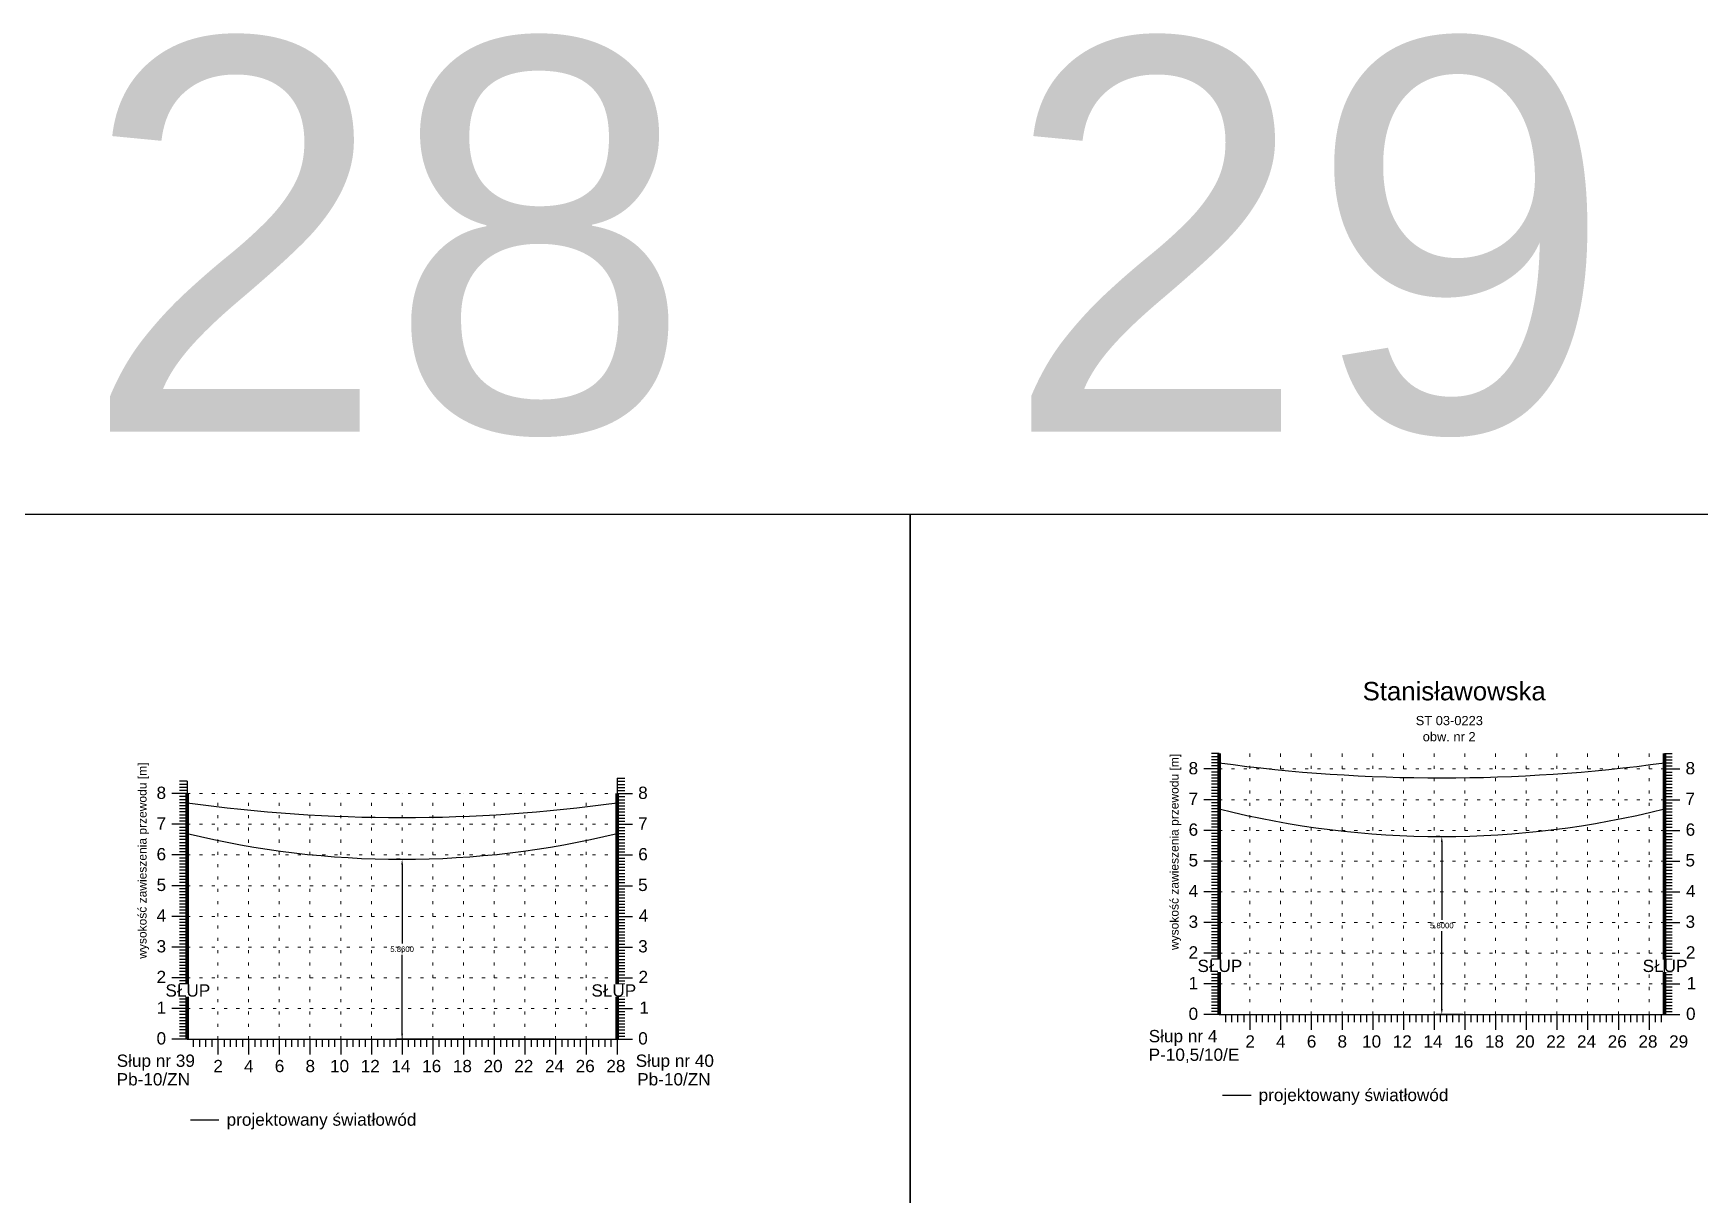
# Model space of a CAD drawing. Header units: metres. Extents: x -155 to 1812, y 681 to 886.
# Drawn here: x 506 to 560.3, y 838.4 to 876.2 of the extents above; entities that cross this region are included whole.
import ezdxf

# ---------------------------------------------------------------- set-up
doc = ezdxf.new("R2010")
doc.units = ezdxf.units.M
doc.header["$MEASUREMENT"] = 0
doc.linetypes.add('ACAD_ISO07W100', pattern=[3, 0, -3])
doc.layers.add('ramka', color=7, linetype='Continuous', plot=False)
doc.styles.get("Standard").update_dxf_attribs({"font": 'arial.ttf'})
doc.dimstyles.get("Standard").update_dxf_attribs({"dimtxt": 0.18, "dimasz": 0.18, "dimexe": 0.18, "dimexo": 0.0625, "dimgap": 0.09, "dimtad": 0, "dimtih": 1, "dimtoh": 1, "dimdec": 4, "dimzin": 0, "dimdsep": 46, "dimtxsty": 'Standard', "dimcen": 0.09, "dimadec": 0, "dimazin": 0, "dimtfac": 1, "dimtdec": 4, "dimtofl": 0, "dimtmove": 0, "dimatfit": 3, "dimfxl": 1, "dimtolj": 1, "dimtzin": 0, "dimarcsym": 0})

# ---------------------------------------------------------------- blocks, each defined once
blk = doc.blocks.new('*D182')
at = {"color": 0, "lineweight": -2}
for p, q in [((517.928, 849.278), (517.811, 849.278)), ((517.991, 849.098), (517.991, 846.53)), ((517.991, 843.598), (517.991, 846.167)), ((522.928, 843.418), (517.811, 843.418))]:
    blk.add_line(p, q, dxfattribs=at)
at = {"color": 0}
for points in [[(518.021, 849.098), (517.961, 849.098), (517.991, 849.278)], [(517.961, 843.598), (518.021, 843.598), (517.991, 843.418)]]:
    blk.add_solid(points, dxfattribs=at)
at = {"layer": 'Defpoints', "color": 0}
for p in [(517.991, 849.278), (517.991, 843.418), (522.991, 843.418)]:
    blk.add_point(p, dxfattribs=at)
at = {"color": 0, "lineweight": 25, "insert": (517.991, 846.348), "char_height": 0.18, "attachment_point": 5}
blk.add_mtext('\\A1;5.8600', dxfattribs=at)
blk = doc.blocks.new('*D347')
at = {"color": 0, "lineweight": -2}
for p, q in [((551.79, 850.02), (551.673, 850.02)), ((551.853, 849.84), (551.853, 847.302)), ((551.853, 844.4), (551.853, 846.938)), ((552.54, 844.22), (551.673, 844.22))]:
    blk.add_line(p, q, dxfattribs=at)
at = {"color": 0}
for points in [[(551.883, 849.84), (551.823, 849.84), (551.853, 850.02)], [(551.823, 844.4), (551.883, 844.4), (551.853, 844.22)]]:
    blk.add_solid(points, dxfattribs=at)
at = {"layer": 'Defpoints', "color": 0}
for p in [(551.853, 850.02), (551.853, 844.22), (552.603, 844.22)]:
    blk.add_point(p, dxfattribs=at)
at = {"color": 0, "lineweight": 25, "insert": (551.853, 847.12), "char_height": 0.18, "attachment_point": 5}
blk.add_mtext('\\A1;5.8000', dxfattribs=at)

msp = doc.modelspace()

# ---------------------------------------------------------------- linework, layer by layer
for p, q in [((544.60289, 852.71973), (544.35289, 852.71973)), ((544.60289, 852.61973), (544.35289, 852.61973)), ((544.60289, 852.71973), (544.60289, 844.21973)), ((559.10289, 852.71973), (559.35289, 852.71973)), ((559.10289, 852.61973), (559.35289, 852.61973)), ((544.60289, 852.21973), (544.10289, 852.21973)), ((544.60289, 852.21973), (544.10289, 852.21973)), ((544.60289, 852.51973), (544.35289, 852.51973)), ((544.60289, 852.41973), (544.35289, 852.41973)), ((544.60289, 852.31973), (544.35289, 852.31973)), ((544.60289, 852.11973), (544.35289, 852.11973)), ((559.10289, 852.51973), (559.35289, 852.51973)), ((559.10289, 852.41973), (559.35289, 852.41973)), ((559.10289, 852.31973), (559.35289, 852.31973)), ((559.10289, 852.21973), (559.60289, 852.21973)), ((559.10289, 852.21973), (559.60289, 852.21973)), ((559.10289, 852.11973), (559.35289, 852.11973)), ((510.99075, 851.81845), (510.74075, 851.81845)), ((510.99075, 851.81845), (510.74075, 851.81845)), ((510.99075, 851.71845), (510.74075, 851.71845)), ((510.99075, 851.71845), (510.74075, 851.71845)), ((510.99075, 851.61845), (510.74075, 851.61845)), ((510.99075, 851.61845), (510.74075, 851.61845)), ((510.99075, 851.81845), (510.99075, 843.41845)), ((524.99075, 851.91845), (524.99075, 843.41845)), ((524.99075, 851.91845), (525.24075, 851.91845)), ((524.99075, 851.91845), (525.24075, 851.91845)), ((524.99075, 851.81845), (525.24075, 851.81845)), ((524.99075, 851.81845), (525.24075, 851.81845)), ((524.99075, 851.71845), (525.24075, 851.71845)), ((524.99075, 851.71845), (525.24075, 851.71845)), ((524.99075, 851.61845), (525.24075, 851.61845)), ((524.99075, 851.61845), (525.24075, 851.61845)), ((544.60289, 852.01973), (544.35289, 852.01973)), ((544.60289, 851.91973), (544.35289, 851.91973)), ((544.60289, 851.81973), (544.35289, 851.81973)), ((544.60289, 851.71973), (544.35289, 851.71973)), ((544.60289, 851.61973), (544.35289, 851.61973)), ((544.60289, 851.51973), (544.35289, 851.51973)), ((559.10289, 852.01973), (559.35289, 852.01973)), ((559.10289, 851.91973), (559.35289, 851.91973)), ((559.10289, 851.81973), (559.35289, 851.81973)), ((559.10289, 851.71973), (559.35289, 851.71973)), ((559.10289, 851.61973), (559.35289, 851.61973)), ((559.10289, 851.51973), (559.35289, 851.51973)), ((510.99075, 851.41845), (510.49075, 851.41845)), ((510.99075, 851.41845), (510.49075, 851.41845)), ((510.99075, 851.41845), (510.49075, 851.41845)), ((510.99075, 851.41845), (510.49075, 851.41845)), ((510.99075, 851.51845), (510.74075, 851.51845)), ((510.99075, 851.51845), (510.74075, 851.51845)), ((510.99075, 851.31845), (510.74075, 851.31845)), ((510.99075, 851.21845), (510.74075, 851.21845)), ((510.99075, 851.11845), (510.74075, 851.11845)), ((510.99075, 851.01845), (510.74075, 851.01845)), ((524.99075, 851.51845), (525.24075, 851.51845)), ((524.99075, 851.51845), (525.24075, 851.51845)), ((524.99075, 851.41845), (525.49075, 851.41845)), ((524.99075, 851.41845), (525.49075, 851.41845)), ((524.99075, 851.41845), (525.49075, 851.41845)), ((524.99075, 851.41845), (525.49075, 851.41845)), ((524.99075, 851.31845), (525.24075, 851.31845)), ((524.99075, 851.21845), (525.24075, 851.21845)), ((524.99075, 851.11845), (525.24075, 851.11845)), ((524.99075, 851.01845), (525.24075, 851.01845)), ((544.60289, 851.21973), (544.10289, 851.21973)), ((544.60289, 851.21973), (544.10289, 851.21973)), ((544.60289, 851.41973), (544.35289, 851.41973)), ((544.60289, 851.31973), (544.35289, 851.31973)), ((544.60289, 851.11973), (544.35289, 851.11973)), ((544.60289, 851.01973), (544.35289, 851.01973)), ((559.10289, 851.41973), (559.35289, 851.41973)), ((559.10289, 851.31973), (559.35289, 851.31973)), ((559.10289, 851.21973), (559.60289, 851.21973)), ((559.10289, 851.21973), (559.60289, 851.21973)), ((559.10289, 851.11973), (559.35289, 851.11973)), ((559.10289, 851.01973), (559.35289, 851.01973)), ((510.99075, 850.91845), (510.74075, 850.91845)), ((510.99075, 850.81845), (510.74075, 850.81845)), ((510.99075, 850.71845), (510.74075, 850.71845)), ((510.99075, 850.61845), (510.74075, 850.61845)), ((510.99075, 850.51845), (510.74075, 850.51845)), ((524.99075, 850.91845), (525.24075, 850.91845)), ((524.99075, 850.81845), (525.24075, 850.81845)), ((524.99075, 850.71845), (525.24075, 850.71845)), ((524.99075, 850.61845), (525.24075, 850.61845)), ((524.99075, 850.51845), (525.24075, 850.51845)), ((544.60289, 850.91973), (544.35289, 850.91973)), ((544.60289, 850.81973), (544.35289, 850.81973)), ((544.60289, 850.71973), (544.35289, 850.71973)), ((544.60289, 850.61973), (544.35289, 850.61973)), ((544.60289, 850.51973), (544.35289, 850.51973)), ((559.10289, 850.91973), (559.35289, 850.91973)), ((559.10289, 850.81973), (559.35289, 850.81973)), ((559.10289, 850.71973), (559.35289, 850.71973)), ((559.10289, 850.61973), (559.35289, 850.61973)), ((559.10289, 850.51973), (559.35289, 850.51973)), ((510.99075, 850.41845), (510.49075, 850.41845)), ((510.99075, 850.41845), (510.49075, 850.41845)), ((510.99075, 850.31845), (510.74075, 850.31845)), ((510.99075, 850.21845), (510.74075, 850.21845)), ((510.99075, 850.11845), (510.74075, 850.11845)), ((510.99075, 850.01845), (510.74075, 850.01845)), ((510.99075, 849.91845), (510.74075, 849.91845)), ((524.99075, 850.41845), (525.49075, 850.41845)), ((524.99075, 850.41845), (525.49075, 850.41845)), ((524.99075, 850.31845), (525.24075, 850.31845)), ((524.99075, 850.21845), (525.24075, 850.21845)), ((524.99075, 850.11845), (525.24075, 850.11845)), ((524.99075, 850.01845), (525.24075, 850.01845)), ((524.99075, 849.91845), (525.24075, 849.91845)), ((544.60289, 850.21973), (544.10289, 850.21973)), ((544.60289, 850.21973), (544.10289, 850.21973)), ((544.60289, 850.41973), (544.35289, 850.41973)), ((544.60289, 850.31973), (544.35289, 850.31973)), ((544.60289, 850.11973), (544.35289, 850.11973)), ((544.60289, 850.01973), (544.35289, 850.01973)), ((544.60289, 849.91973), (544.35289, 849.91973)), ((559.10289, 850.41973), (559.35289, 850.41973)), ((559.10289, 850.31973), (559.35289, 850.31973)), ((559.10289, 850.21973), (559.60289, 850.21973)), ((559.10289, 850.21973), (559.60289, 850.21973)), ((559.10289, 850.11973), (559.35289, 850.11973)), ((559.10289, 850.01973), (559.35289, 850.01973)), ((559.10289, 849.91973), (559.35289, 849.91973)), ((510.99075, 849.41845), (510.49075, 849.41845)), ((510.99075, 849.41845), (510.49075, 849.41845)), ((510.99075, 849.81845), (510.74075, 849.81845)), ((510.99075, 849.71845), (510.74075, 849.71845)), ((510.99075, 849.61845), (510.74075, 849.61845)), ((510.99075, 849.51845), (510.74075, 849.51845)), ((524.99075, 849.81845), (525.24075, 849.81845)), ((524.99075, 849.71845), (525.24075, 849.71845)), ((524.99075, 849.61845), (525.24075, 849.61845)), ((524.99075, 849.51845), (525.24075, 849.51845)), ((524.99075, 849.41845), (525.49075, 849.41845)), ((524.99075, 849.41845), (525.49075, 849.41845)), ((544.60289, 849.81973), (544.35289, 849.81973)), ((544.60289, 849.71973), (544.35289, 849.71973)), ((544.60289, 849.61973), (544.35289, 849.61973)), ((544.60289, 849.51973), (544.35289, 849.51973)), ((544.60289, 849.41973), (544.35289, 849.41973)), ((559.10289, 849.81973), (559.35289, 849.81973)), ((559.10289, 849.71973), (559.35289, 849.71973)), ((559.10289, 849.61973), (559.35289, 849.61973)), ((559.10289, 849.51973), (559.35289, 849.51973)), ((559.10289, 849.41973), (559.35289, 849.41973)), ((510.99075, 849.31845), (510.74075, 849.31845)), ((510.99075, 849.21845), (510.74075, 849.21845)), ((510.99075, 849.11845), (510.74075, 849.11845)), ((510.99075, 849.01845), (510.74075, 849.01845)), ((510.99075, 848.91845), (510.74075, 848.91845)), ((510.99075, 848.81845), (510.74075, 848.81845)), ((524.99075, 849.31845), (525.24075, 849.31845)), ((524.99075, 849.21845), (525.24075, 849.21845)), ((524.99075, 849.11845), (525.24075, 849.11845)), ((524.99075, 849.01845), (525.24075, 849.01845)), ((524.99075, 848.91845), (525.24075, 848.91845)), ((524.99075, 848.81845), (525.24075, 848.81845)), ((544.60289, 849.21973), (544.10289, 849.21973)), ((544.60289, 849.21973), (544.10289, 849.21973)), ((544.60289, 849.31973), (544.35289, 849.31973)), ((544.60289, 849.11973), (544.35289, 849.11973)), ((544.60289, 849.01973), (544.35289, 849.01973)), ((544.60289, 848.91973), (544.35289, 848.91973)), ((544.60289, 848.81973), (544.35289, 848.81973)), ((559.10289, 849.31973), (559.35289, 849.31973)), ((559.10289, 849.21973), (559.60289, 849.21973)), ((559.10289, 849.21973), (559.60289, 849.21973)), ((559.10289, 849.11973), (559.35289, 849.11973)), ((559.10289, 849.01973), (559.35289, 849.01973)), ((559.10289, 848.91973), (559.35289, 848.91973)), ((559.10289, 848.81973), (559.35289, 848.81973)), ((510.99075, 848.41845), (510.49075, 848.41845)), ((510.99075, 848.41845), (510.49075, 848.41845)), ((510.99075, 848.71845), (510.74075, 848.71845)), ((510.99075, 848.61845), (510.74075, 848.61845)), ((510.99075, 848.51845), (510.74075, 848.51845)), ((510.99075, 848.31845), (510.74075, 848.31845)), ((524.99075, 848.71845), (525.24075, 848.71845)), ((524.99075, 848.61845), (525.24075, 848.61845)), ((524.99075, 848.51845), (525.24075, 848.51845)), ((524.99075, 848.41845), (525.49075, 848.41845)), ((524.99075, 848.41845), (525.49075, 848.41845)), ((524.99075, 848.31845), (525.24075, 848.31845)), ((544.60289, 848.71973), (544.35289, 848.71973)), ((544.60289, 848.61973), (544.35289, 848.61973)), ((544.60289, 848.51973), (544.35289, 848.51973)), ((544.60289, 848.41973), (544.35289, 848.41973)), ((544.60289, 848.31973), (544.35289, 848.31973)), ((559.10289, 848.71973), (559.35289, 848.71973)), ((559.10289, 848.61973), (559.35289, 848.61973)), ((559.10289, 848.51973), (559.35289, 848.51973)), ((559.10289, 848.41973), (559.35289, 848.41973)), ((559.10289, 848.31973), (559.35289, 848.31973)), ((510.99075, 848.21845), (510.74075, 848.21845)), ((510.99075, 848.11845), (510.74075, 848.11845)), ((510.99075, 848.01845), (510.74075, 848.01845)), ((510.99075, 847.91845), (510.74075, 847.91845)), ((510.99075, 847.81845), (510.74075, 847.81845)), ((524.99075, 848.21845), (525.24075, 848.21845)), ((524.99075, 848.11845), (525.24075, 848.11845)), ((524.99075, 848.01845), (525.24075, 848.01845)), ((524.99075, 847.91845), (525.24075, 847.91845)), ((524.99075, 847.81845), (525.24075, 847.81845)), ((544.60289, 848.21973), (544.10289, 848.21973)), ((544.60289, 848.21973), (544.10289, 848.21973)), ((544.60289, 848.11973), (544.35289, 848.11973)), ((544.60289, 848.01973), (544.35289, 848.01973)), ((544.60289, 847.91973), (544.35289, 847.91973)), ((544.60289, 847.81973), (544.35289, 847.81973)), ((559.10289, 848.21973), (559.60289, 848.21973)), ((559.10289, 848.21973), (559.60289, 848.21973)), ((559.10289, 848.11973), (559.35289, 848.11973)), ((559.10289, 848.01973), (559.35289, 848.01973)), ((559.10289, 847.91973), (559.35289, 847.91973)), ((559.10289, 847.81973), (559.35289, 847.81973)), ((510.99075, 847.41845), (510.49075, 847.41845)), ((510.99075, 847.41845), (510.49075, 847.41845)), ((510.99075, 847.71845), (510.74075, 847.71845)), ((510.99075, 847.61845), (510.74075, 847.61845)), ((510.99075, 847.51845), (510.74075, 847.51845)), ((510.99075, 847.31845), (510.74075, 847.31845)), ((510.99075, 847.21845), (510.74075, 847.21845)), ((524.99075, 847.71845), (525.24075, 847.71845)), ((524.99075, 847.61845), (525.24075, 847.61845)), ((524.99075, 847.51845), (525.24075, 847.51845)), ((524.99075, 847.41845), (525.49075, 847.41845)), ((524.99075, 847.41845), (525.49075, 847.41845)), ((524.99075, 847.31845), (525.24075, 847.31845)), ((524.99075, 847.21845), (525.24075, 847.21845)), ((544.60289, 847.21973), (544.10289, 847.21973)), ((544.60289, 847.21973), (544.10289, 847.21973)), ((544.60289, 847.71973), (544.35289, 847.71973)), ((544.60289, 847.61973), (544.35289, 847.61973)), ((544.60289, 847.51973), (544.35289, 847.51973)), ((544.60289, 847.41973), (544.35289, 847.41973)), ((544.60289, 847.31973), (544.35289, 847.31973)), ((559.10289, 847.71973), (559.35289, 847.71973)), ((559.10289, 847.61973), (559.35289, 847.61973)), ((559.10289, 847.51973), (559.35289, 847.51973)), ((559.10289, 847.41973), (559.35289, 847.41973)), ((559.10289, 847.31973), (559.35289, 847.31973)), ((559.10289, 847.21973), (559.60289, 847.21973)), ((559.10289, 847.21973), (559.60289, 847.21973)), ((510.99075, 847.11845), (510.74075, 847.11845)), ((510.99075, 847.01845), (510.74075, 847.01845)), ((510.99075, 846.91845), (510.74075, 846.91845)), ((510.99075, 846.81845), (510.74075, 846.81845)), ((510.99075, 846.71845), (510.74075, 846.71845)), ((524.99075, 847.11845), (525.24075, 847.11845)), ((524.99075, 847.01845), (525.24075, 847.01845)), ((524.99075, 846.91845), (525.24075, 846.91845)), ((524.99075, 846.81845), (525.24075, 846.81845)), ((524.99075, 846.71845), (525.24075, 846.71845)), ((544.60289, 847.11973), (544.35289, 847.11973)), ((544.60289, 847.01973), (544.35289, 847.01973)), ((544.60289, 846.91973), (544.35289, 846.91973)), ((544.60289, 846.81973), (544.35289, 846.81973)), ((544.60289, 846.71973), (544.35289, 846.71973)), ((559.10289, 847.11973), (559.35289, 847.11973)), ((559.10289, 847.01973), (559.35289, 847.01973)), ((559.10289, 846.91973), (559.35289, 846.91973)), ((559.10289, 846.81973), (559.35289, 846.81973)), ((559.10289, 846.71973), (559.35289, 846.71973)), ((510.99075, 846.41845), (510.49075, 846.41845)), ((510.99075, 846.41845), (510.49075, 846.41845)), ((510.99075, 846.61845), (510.74075, 846.61845)), ((510.99075, 846.51845), (510.74075, 846.51845)), ((510.99075, 846.31845), (510.74075, 846.31845)), ((510.99075, 846.21845), (510.74075, 846.21845)), ((510.99075, 846.11845), (510.74075, 846.11845)), ((524.99075, 846.61845), (525.24075, 846.61845)), ((524.99075, 846.51845), (525.24075, 846.51845)), ((524.99075, 846.41845), (525.49075, 846.41845)), ((524.99075, 846.41845), (525.49075, 846.41845)), ((524.99075, 846.31845), (525.24075, 846.31845)), ((524.99075, 846.21845), (525.24075, 846.21845)), ((524.99075, 846.11845), (525.24075, 846.11845)), ((544.60289, 846.21973), (544.10289, 846.21973)), ((544.60289, 846.21973), (544.10289, 846.21973)), ((544.60289, 846.61973), (544.35289, 846.61973)), ((544.60289, 846.51973), (544.35289, 846.51973)), ((544.60289, 846.41973), (544.35289, 846.41973)), ((544.60289, 846.31973), (544.35289, 846.31973)), ((544.60289, 846.11973), (544.35289, 846.11973)), ((559.10289, 846.61973), (559.35289, 846.61973)), ((559.10289, 846.51973), (559.35289, 846.51973)), ((559.10289, 846.41973), (559.35289, 846.41973)), ((559.10289, 846.31973), (559.35289, 846.31973)), ((559.10289, 846.21973), (559.60289, 846.21973)), ((559.10289, 846.21973), (559.60289, 846.21973)), ((559.10289, 846.11973), (559.35289, 846.11973)), ((510.99075, 846.01845), (510.74075, 846.01845)), ((510.99075, 845.91845), (510.74075, 845.91845)), ((510.99075, 845.81845), (510.74075, 845.81845)), ((510.99075, 845.71845), (510.74075, 845.71845)), ((510.99075, 845.61845), (510.74075, 845.61845)), ((524.99075, 846.01845), (525.24075, 846.01845)), ((524.99075, 845.91845), (525.24075, 845.91845)), ((524.99075, 845.81845), (525.24075, 845.81845)), ((524.99075, 845.71845), (525.24075, 845.71845)), ((524.99075, 845.61845), (525.24075, 845.61845)), ((544.60289, 846.01973), (544.35289, 846.01973)), ((544.60289, 845.91973), (544.35289, 845.91973)), ((544.60289, 845.81973), (544.35289, 845.81973)), ((544.60289, 845.71973), (544.35289, 845.71973)), ((544.60289, 845.61973), (544.35289, 845.61973)), ((559.10289, 846.01973), (559.35289, 846.01973)), ((559.10289, 845.91973), (559.35289, 845.91973)), ((559.10289, 845.81973), (559.35289, 845.81973)), ((559.10289, 845.71973), (559.35289, 845.71973)), ((559.10289, 845.61973), (559.35289, 845.61973)), ((510.99075, 845.41845), (510.49075, 845.41845)), ((510.99075, 845.41845), (510.49075, 845.41845)), ((510.99075, 845.51845), (510.74075, 845.51845)), ((510.99075, 845.31845), (510.74075, 845.31845)), ((510.99075, 845.21845), (510.74075, 845.21845)), ((510.99075, 845.11845), (510.74075, 845.11845)), ((510.99075, 845.01845), (510.74075, 845.01845)), ((524.99075, 845.51845), (525.24075, 845.51845)), ((524.99075, 845.41845), (525.49075, 845.41845)), ((524.99075, 845.41845), (525.49075, 845.41845)), ((524.99075, 845.31845), (525.24075, 845.31845)), ((524.99075, 845.21845), (525.24075, 845.21845)), ((524.99075, 845.11845), (525.24075, 845.11845)), ((524.99075, 845.01845), (525.24075, 845.01845)), ((544.60289, 845.21973), (544.10289, 845.21973)), ((544.60289, 845.21973), (544.10289, 845.21973)), ((544.60289, 845.51973), (544.35289, 845.51973)), ((544.60289, 845.41973), (544.35289, 845.41973)), ((544.60289, 845.31973), (544.35289, 845.31973)), ((544.60289, 845.11973), (544.35289, 845.11973)), ((544.60289, 845.01973), (544.35289, 845.01973)), ((559.10289, 845.51973), (559.35289, 845.51973)), ((559.10289, 845.41973), (559.35289, 845.41973)), ((559.10289, 845.31973), (559.35289, 845.31973)), ((559.10289, 845.21973), (559.60289, 845.21973)), ((559.10289, 845.21973), (559.60289, 845.21973)), ((559.10289, 845.11973), (559.35289, 845.11973)), ((559.10289, 845.01973), (559.35289, 845.01973)), ((510.99075, 844.91845), (510.74075, 844.91845)), ((510.99075, 844.81845), (510.74075, 844.81845)), ((510.99075, 844.71845), (510.74075, 844.71845)), ((510.99075, 844.61845), (510.74075, 844.61845)), ((510.99075, 844.51845), (510.74075, 844.51845)), ((524.99075, 844.91845), (525.24075, 844.91845)), ((524.99075, 844.81845), (525.24075, 844.81845)), ((524.99075, 844.71845), (525.24075, 844.71845)), ((524.99075, 844.61845), (525.24075, 844.61845)), ((524.99075, 844.51845), (525.24075, 844.51845)), ((544.60289, 844.91973), (544.35289, 844.91973)), ((544.60289, 844.81973), (544.35289, 844.81973)), ((544.60289, 844.71973), (544.35289, 844.71973)), ((544.60289, 844.61973), (544.35289, 844.61973)), ((544.60289, 844.51973), (544.35289, 844.51973)), ((559.10289, 844.91973), (559.35289, 844.91973)), ((559.10289, 844.81973), (559.35289, 844.81973)), ((559.10289, 844.71973), (559.35289, 844.71973)), ((559.10289, 844.61973), (559.35289, 844.61973)), ((559.10289, 844.51973), (559.35289, 844.51973)), ((510.99075, 844.41845), (510.49075, 844.41845)), ((510.99075, 844.41845), (510.49075, 844.41845)), ((510.99075, 844.31845), (510.74075, 844.31845)), ((510.99075, 844.21845), (510.74075, 844.21845)), ((510.99075, 844.11845), (510.74075, 844.11845)), ((510.99075, 844.01845), (510.74075, 844.01845)), ((524.99075, 844.41845), (525.49075, 844.41845)), ((524.99075, 844.41845), (525.49075, 844.41845)), ((524.99075, 844.31845), (525.24075, 844.31845)), ((524.99075, 844.21845), (525.24075, 844.21845)), ((524.99075, 844.11845), (525.24075, 844.11845)), ((524.99075, 844.01845), (525.24075, 844.01845)), ((544.60289, 844.21973), (544.10289, 844.21973)), ((544.60289, 844.41973), (544.35289, 844.41973)), ((544.60289, 844.31973), (544.35289, 844.31973)), ((544.60289, 844.21973), (544.35289, 844.21973)), ((544.60289, 844.21973), (559.60289, 844.21973)), ((544.80289, 844.21973), (544.80289, 843.96973)), ((545.00289, 844.21973), (545.00289, 843.96973)), ((545.20289, 844.21973), (545.20289, 843.96973)), ((545.40289, 844.21973), (545.40289, 843.96973)), ((545.60289, 844.21973), (545.60289, 843.71973)), ((545.80289, 844.21973), (545.80289, 843.96973)), ((546.00289, 844.21973), (546.00289, 843.96973)), ((546.20289, 844.21973), (546.20289, 843.96973)), ((546.40289, 844.21973), (546.40289, 843.96973)), ((546.60289, 844.21973), (546.60289, 843.71973)), ((546.80289, 844.21973), (546.80289, 843.96973)), ((547.00289, 844.21973), (547.00289, 843.96973)), ((547.20289, 844.21973), (547.20289, 843.96973)), ((547.40289, 844.21973), (547.40289, 843.96973)), ((547.60289, 844.21973), (547.60289, 843.71973)), ((547.80289, 844.21973), (547.80289, 843.96973)), ((548.00289, 844.21973), (548.00289, 843.96973)), ((548.20289, 844.21973), (548.20289, 843.96973)), ((548.40289, 844.21973), (548.40289, 843.96973)), ((548.60289, 844.21973), (548.60289, 843.71973)), ((548.80289, 844.21973), (548.80289, 843.96973)), ((549.00289, 844.21973), (549.00289, 843.96973)), ((549.20289, 844.21973), (549.20289, 843.96973)), ((549.40289, 844.21973), (549.40289, 843.96973)), ((549.60289, 844.21973), (549.60289, 843.71973)), ((549.80289, 844.21973), (549.80289, 843.96973)), ((550.00289, 844.21973), (550.00289, 843.96973)), ((550.20289, 844.21973), (550.20289, 843.96973)), ((550.40289, 844.21973), (550.40289, 843.96973)), ((550.60289, 844.21973), (550.60289, 843.71973)), ((550.80289, 844.21973), (550.80289, 843.96973)), ((551.00289, 844.21973), (551.00289, 843.96973)), ((551.20289, 844.21973), (551.20289, 843.96973)), ((551.40289, 844.21973), (551.40289, 843.96973)), ((551.60289, 844.21973), (551.60289, 843.71973)), ((551.80289, 844.21973), (551.80289, 843.96973)), ((552.00289, 844.21973), (552.00289, 843.96973)), ((552.20289, 844.21973), (552.20289, 843.96973)), ((552.40289, 844.21973), (552.40289, 843.96973)), ((552.60289, 844.21973), (552.60289, 843.71973)), ((552.80289, 844.21973), (552.80289, 843.96973)), ((553.00289, 844.21973), (553.00289, 843.96973)), ((553.20289, 844.21973), (553.20289, 843.96973)), ((553.40289, 844.21973), (553.40289, 843.96973)), ((553.60289, 844.21973), (553.60289, 843.71973)), ((553.80289, 844.21973), (553.80289, 843.96973)), ((554.00289, 844.21973), (554.00289, 843.96973)), ((554.20289, 844.21973), (554.20289, 843.96973)), ((554.40289, 844.21973), (554.40289, 843.96973)), ((554.60289, 844.21973), (554.60289, 843.71973)), ((554.80289, 844.21973), (554.80289, 843.96973)), ((555.00289, 844.21973), (555.00289, 843.96973)), ((555.20289, 844.21973), (555.20289, 843.96973)), ((555.40289, 844.21973), (555.40289, 843.96973)), ((555.60289, 844.21973), (555.60289, 843.71973)), ((555.80289, 844.21973), (555.80289, 843.96973)), ((556.00289, 844.21973), (556.00289, 843.96973)), ((556.20289, 844.21973), (556.20289, 843.96973)), ((556.40289, 844.21973), (556.40289, 843.96973)), ((556.60289, 844.21973), (556.60289, 843.71973)), ((556.80289, 844.21973), (556.80289, 843.96973)), ((557.00289, 844.21973), (557.00289, 843.96973)), ((557.20289, 844.21973), (557.20289, 843.96973)), ((557.40289, 844.21973), (557.40289, 843.96973)), ((557.60289, 844.21973), (557.60289, 843.71973)), ((557.80289, 844.21973), (557.80289, 843.96973)), ((558.00289, 844.21973), (558.00289, 843.96973)), ((558.20289, 844.21973), (558.20289, 843.96973)), ((558.40289, 844.21973), (558.40289, 843.96973)), ((558.60289, 844.21973), (558.60289, 843.71973)), ((558.80289, 844.21973), (558.80289, 843.96973)), ((559.00289, 844.21973), (559.00289, 843.96973)), ((559.10289, 844.41973), (559.35289, 844.41973)), ((559.10289, 844.31973), (559.35289, 844.31973)), ((510.99075, 843.41845), (510.49075, 843.41845)), ((510.99075, 843.91845), (510.74075, 843.91845)), ((510.99075, 843.81845), (510.74075, 843.81845)), ((510.99075, 843.71845), (510.74075, 843.71845)), ((510.99075, 843.61845), (510.74075, 843.61845)), ((510.99075, 843.51845), (510.74075, 843.51845)), ((510.99075, 843.41845), (510.74075, 843.41845)), ((510.99075, 843.41845), (525.49075, 843.41845)), ((511.19075, 843.41845), (511.19075, 843.16845)), ((511.39075, 843.41845), (511.39075, 843.16845)), ((511.59075, 843.41845), (511.59075, 843.16845)), ((511.79075, 843.41845), (511.79075, 843.16845)), ((511.99075, 843.41845), (511.99075, 842.91845)), ((512.19075, 843.41845), (512.19075, 843.16845)), ((512.39075, 843.41845), (512.39075, 843.16845)), ((512.59075, 843.41845), (512.59075, 843.16845)), ((512.79075, 843.41845), (512.79075, 843.16845)), ((512.99075, 843.41845), (512.99075, 842.91845)), ((513.19075, 843.41845), (513.19075, 843.16845)), ((513.39075, 843.41845), (513.39075, 843.16845)), ((513.59075, 843.41845), (513.59075, 843.16845)), ((513.79075, 843.41845), (513.79075, 843.16845)), ((513.99075, 843.41845), (513.99075, 842.91845)), ((514.19075, 843.41845), (514.19075, 843.16845)), ((514.39075, 843.41845), (514.39075, 843.16845)), ((514.59075, 843.41845), (514.59075, 843.16845)), ((514.79075, 843.41845), (514.79075, 843.16845)), ((514.99075, 843.41845), (514.99075, 842.91845)), ((515.19075, 843.41845), (515.19075, 843.16845)), ((515.39075, 843.41845), (515.39075, 843.16845)), ((515.59075, 843.41845), (515.59075, 843.16845)), ((515.79075, 843.41845), (515.79075, 843.16845)), ((515.99075, 843.41845), (515.99075, 842.91845)), ((516.19075, 843.41845), (516.19075, 843.16845)), ((516.39075, 843.41845), (516.39075, 843.16845)), ((516.59075, 843.41845), (516.59075, 843.16845)), ((516.79075, 843.41845), (516.79075, 843.16845)), ((516.99075, 843.41845), (516.99075, 842.91845)), ((517.19075, 843.41845), (517.19075, 843.16845)), ((517.39075, 843.41845), (517.39075, 843.16845)), ((517.59075, 843.41845), (517.59075, 843.16845)), ((517.79075, 843.41845), (517.79075, 843.16845)), ((517.99075, 843.41845), (517.99075, 842.91845)), ((518.19075, 843.41845), (518.19075, 843.16845)), ((518.39075, 843.41845), (518.39075, 843.16845)), ((518.59075, 843.41845), (518.59075, 843.16845)), ((518.79075, 843.41845), (518.79075, 843.16845)), ((518.99075, 843.41845), (518.99075, 842.91845)), ((519.19075, 843.41845), (519.19075, 843.16845)), ((519.39075, 843.41845), (519.39075, 843.16845)), ((519.59075, 843.41845), (519.59075, 843.16845)), ((519.79075, 843.41845), (519.79075, 843.16845)), ((519.99075, 843.41845), (519.99075, 842.91845)), ((520.19075, 843.41845), (520.19075, 843.16845)), ((520.39075, 843.41845), (520.39075, 843.16845)), ((520.59075, 843.41845), (520.59075, 843.16845)), ((520.79075, 843.41845), (520.79075, 843.16845)), ((520.99075, 843.41845), (520.99075, 842.91845)), ((521.19075, 843.41845), (521.19075, 843.16845)), ((521.39075, 843.41845), (521.39075, 843.16845)), ((521.59075, 843.41845), (521.59075, 843.16845)), ((521.79075, 843.41845), (521.79075, 843.16845)), ((521.99075, 843.41845), (521.99075, 842.91845)), ((522.19075, 843.41845), (522.19075, 843.16845)), ((522.39075, 843.41845), (522.39075, 843.16845)), ((522.59075, 843.41845), (522.59075, 843.16845)), ((522.79075, 843.41845), (522.79075, 843.16845)), ((522.99075, 843.41845), (522.99075, 842.91845)), ((523.19075, 843.41845), (523.19075, 843.16845)), ((523.39075, 843.41845), (523.39075, 843.16845)), ((523.59075, 843.41845), (523.59075, 843.16845)), ((523.79075, 843.41845), (523.79075, 843.16845)), ((523.99075, 843.41845), (523.99075, 842.91845)), ((524.19075, 843.41845), (524.19075, 843.16845)), ((524.39075, 843.41845), (524.39075, 843.16845)), ((524.59075, 843.41845), (524.59075, 843.16845)), ((524.79075, 843.41845), (524.79075, 843.16845)), ((524.99075, 843.91845), (525.24075, 843.91845)), ((524.99075, 843.81845), (525.24075, 843.81845)), ((524.99075, 843.71845), (525.24075, 843.71845)), ((524.99075, 843.61845), (525.24075, 843.61845)), ((524.99075, 843.51845), (525.24075, 843.51845)), ((524.99075, 843.41845), (524.99075, 842.91845)), ((524.99075, 843.41845), (524.99075, 842.91845)), ((524.99075, 843.41845), (525.49075, 843.41845)), ((524.99075, 843.41845), (525.24075, 843.41845))]:
    msp.add_line(p, q)
at = {"lineweight": 100}
for p, q in [((544.60289, 852.71973), (544.60289, 844.21973)), ((559.10289, 852.71973), (559.10289, 844.21973)), ((510.99075, 851.41845), (510.99075, 843.41845)), ((524.99075, 851.41845), (524.99075, 843.41845))]:
    msp.add_line(p, q, dxfattribs=at)
at = {"linetype": 'ACAD_ISO07W100', "lineweight": 15, "ltscale": 0.1}
for p, q in [((545.60289, 844.21973), (545.60289, 852.71973)), ((546.60289, 844.21973), (546.60289, 852.71973)), ((547.60289, 844.21973), (547.60289, 852.71973)), ((548.60289, 844.21973), (548.60289, 852.71973)), ((549.60289, 844.21973), (549.60289, 852.71973)), ((550.60289, 844.21973), (550.60289, 852.71973)), ((551.60289, 844.21973), (551.60289, 852.71973)), ((552.60289, 844.21973), (552.60289, 852.71973)), ((553.60289, 844.21973), (553.60289, 852.71973)), ((554.60289, 844.21973), (554.60289, 852.71973)), ((555.60289, 844.21973), (555.60289, 852.71973)), ((556.60289, 844.21973), (556.60289, 852.71973)), ((557.60289, 844.21973), (557.60289, 852.71973)), ((558.60289, 844.21973), (558.60289, 852.71973)), ((544.60289, 852.21973), (559.60289, 852.21973)), ((524.99075, 843.41845), (524.99075, 851.91845)), ((510.99075, 851.41845), (525.49075, 851.41845)), ((510.99075, 843.41845), (510.99075, 851.41845)), ((511.99075, 843.41845), (511.99075, 851.41845)), ((512.99075, 843.41845), (512.99075, 851.41845)), ((513.99075, 843.41845), (513.99075, 851.41845)), ((514.99075, 843.41845), (514.99075, 851.41845)), ((515.99075, 843.41845), (515.99075, 851.41845)), ((516.99075, 843.41845), (516.99075, 851.41845)), ((517.99075, 843.41845), (517.99075, 851.41845)), ((518.99075, 843.41845), (518.99075, 851.41845)), ((519.99075, 843.41845), (519.99075, 851.41845)), ((520.99075, 843.41845), (520.99075, 851.41845)), ((521.99075, 843.41845), (521.99075, 851.41845)), ((522.99075, 843.41845), (522.99075, 851.41845)), ((523.99075, 843.41845), (523.99075, 851.41845)), ((524.99075, 843.41845), (524.99075, 851.41845)), ((544.60289, 851.21973), (559.60289, 851.21973)), ((510.99075, 850.41845), (525.49075, 850.41845)), ((544.60289, 850.21973), (559.60289, 850.21973)), ((510.99075, 849.41845), (525.49075, 849.41845)), ((544.60289, 849.21973), (559.60289, 849.21973)), ((510.99075, 848.41845), (525.49075, 848.41845)), ((544.60289, 848.21973), (559.60289, 848.21973)), ((510.99075, 847.41845), (525.49075, 847.41845)), ((544.60289, 847.21973), (559.60289, 847.21973)), ((510.99075, 846.41845), (525.49075, 846.41845)), ((544.60289, 846.21973), (559.60289, 846.21973)), ((510.99075, 845.41845), (525.49075, 845.41845)), ((544.60289, 845.21973), (559.60289, 845.21973)), ((510.99075, 844.41845), (525.49075, 844.41845)), ((544.60289, 844.21973), (559.60289, 844.21973))]:
    msp.add_line(p, q, dxfattribs=at)
at = {"color": 3, "lineweight": 25}
for p, q in [((544.70845, 841.58951), (545.63903, 841.58951)), ((511.0963, 840.78823), (512.02689, 840.78823))]:
    msp.add_line(p, q, dxfattribs=at)
at = {"lineweight": 25}
for points in [[(504.54271, 860.52182), (534.54271, 860.52182), (534.54271, 830.52182), (504.54271, 830.52182), (504.54271, 860.52182)], [(534.54271, 860.52182), (564.54271, 860.52182), (564.54271, 830.52182), (534.54271, 830.52182), (534.54271, 860.52182)]]:
    msp.add_lwpolyline(points, dxfattribs=at)
at = {"lineweight": 30}
for centre, radius, start, end in [((551.85289, 905.84119), 53.91118, 262.271421, 277.728579), ((517.99075, 901.92012), 51.28167, 262.154574, 277.845426)]:
    msp.add_arc(centre, radius, start, end, dxfattribs=at)
at = {"color": 3, "lineweight": 30}
for centre, radius, start, end in [((551.85289, 879.67112), 29.65139, 255.847244, 284.152756), ((517.99075, 878.86512), 29.58667, 256.314453, 283.685547)]:
    msp.add_arc(centre, radius, start, end, dxfattribs=at)
at = {"layer": 'ramka'}
msp.add_line((510.99075, 843.41845), (517.99075, 843.41845), dxfattribs=at)

# ---------------------------------------------------------------- texts
at = {"lineweight": 25}
for s, p in [('28', (507.58131, 863.21103)), ('29', (537.58131, 863.21103))]:
    msp.add_text(s, height=12.782133, dxfattribs=at).set_placement(p)
for s, height, p in [('Stanisławowska', 0.6, (549.27448, 854.45551)), ('ST 03-0223', 0.3, (551.00289, 853.64693)), ('obw. nr 2', 0.3, (551.23105, 853.12251)), ('8', 0.4, (543.60564, 852.04564)), ('8', 0.4, (559.79128, 852.04564)), ('8', 0.4, (509.99349, 851.24436)), ('8', 0.4, (525.67914, 851.24436)), ('7', 0.4, (543.60564, 851.04564)), ('7', 0.4, (559.78828, 851.04564)), ('7', 0.4, (509.99349, 850.24436)), ('7', 0.4, (525.67614, 850.24436)), ('6', 0.4, (543.60564, 850.04564)), ('6', 0.4, (559.79401, 850.04564)), ('6', 0.4, (509.99349, 849.24436)), ('6', 0.4, (525.68187, 849.24436)), ('5', 0.4, (543.60564, 849.04564)), ('5', 0.4, (559.78856, 849.04564)), ('5', 0.4, (509.99349, 848.24436)), ('5', 0.4, (525.67641, 848.24436)), ('4', 0.4, (543.60564, 848.04564)), ('4', 0.4, (559.80929, 848.04564)), ('4', 0.4, (509.99349, 847.24436)), ('4', 0.4, (525.69715, 847.24436)), ('3', 0.4, (543.60564, 847.04564)), ('3', 0.4, (559.79128, 847.04564)), ('3', 0.4, (509.99349, 846.24436)), ('3', 0.4, (525.67914, 846.24436)), ('2', 0.4, (543.60564, 846.04564)), ('2', 0.4, (559.80247, 846.04564)), ('2', 0.4, (509.99349, 845.24436)), ('2', 0.4, (525.69032, 845.24436)), ('1', 0.4, (543.60564, 845.04564)), ('1', 0.4, (559.83112, 845.04564)), ('1', 0.4, (509.99349, 844.24436)), ('1', 0.4, (525.71897, 844.24436)), ('0', 0.4, (543.60564, 844.04564)), ('0', 0.4, (559.80672, 844.04564)), ('0', 0.4, (509.99349, 843.24436)), ('0', 0.4, (525.68078, 843.24436)), ('Słup nr 4', 0.4, (542.30765, 843.31781)), ('2', 0.4, (545.45608, 843.14405)), ('4', 0.4, (546.45608, 843.14405)), ('6', 0.4, (547.45608, 843.14405)), ('8', 0.4, (548.45608, 843.14405)), ('10', 0.4, (549.25608, 843.14405)), ('12', 0.4, (550.25608, 843.14405)), ('14', 0.4, (551.25608, 843.14405)), ('16', 0.4, (552.25608, 843.14405)), ('18', 0.4, (553.25608, 843.14405)), ('20', 0.4, (554.25608, 843.14405)), ('22', 0.4, (555.25608, 843.14405)), ('24', 0.4, (556.25608, 843.14405)), ('26', 0.4, (557.25608, 843.14405)), ('28', 0.4, (558.25608, 843.14405)), ('29', 0.4, (559.25608, 843.14405)), ('Słup nr 39', 0.4, (508.6955, 842.51654)), ('Słup nr 40', 0.4, (525.59969, 842.51654)), ('P-10,5/10/E', 0.4, (542.306, 842.71293)), ('Pb-10/ZN', 0.4, (508.69385, 841.91165)), ('2', 0.4, (511.84393, 842.34277)), ('4', 0.4, (512.84393, 842.34277)), ('6', 0.4, (513.84393, 842.34277)), ('8', 0.4, (514.84393, 842.34277)), ('10', 0.4, (515.64393, 842.34277)), ('12', 0.4, (516.64393, 842.34277)), ('14', 0.4, (517.64393, 842.34277)), ('16', 0.4, (518.64393, 842.34277)), ('18', 0.4, (519.64393, 842.34277)), ('20', 0.4, (520.64393, 842.34277)), ('22', 0.4, (521.64393, 842.34277)), ('24', 0.4, (522.64393, 842.34277)), ('26', 0.4, (523.64393, 842.34277)), ('28', 0.4, (524.64393, 842.34277)), ('Pb-10/ZN', 0.4, (525.6487, 841.91165)), ('projektowany światłowód', 0.4, (545.88779, 841.39974)), ('projektowany światłowód', 0.4, (512.27565, 840.59847))]:
    msp.add_text(s, height=height).set_placement(p)

# ---------------------------------------------------------------- dimensions: what is measured, and where the dimension line sits
for base, p1, p2, picture, middle in [((551.85289, 844.21973), (551.85289, 850.01973), (552.60289, 844.21973), '*D347', (551.85289, 847.11973)), ((517.99075, 843.41845), (517.99075, 849.27845), (522.99075, 843.41845), '*D182', (517.99075, 846.34845))]:
    dim = msp.add_linear_dim(base=base, p1=p1, p2=p2, angle=90, dimstyle='Standard', dxfattribs=at)
    dim.commit()
    dim.dimension.update_dxf_attribs({"geometry": picture, "text_midpoint": middle})

# ---------------------------------------------------------------- next in the draw order: texts
at = {"lineweight": 18, "char_height": 0.28, "attachment_point": 1, "rotation": 90, "bg_fill": 3, "box_fill_scale": 1, "bg_fill_color": 256, "bg_fill_transparency": 0}
for insert in [(509.38798, 846.03831), (543.00013, 846.32184)]:
    msp.add_mtext_dynamic_manual_height_columns('wysokość zawieszenia przewodu [m]', width=9.2804774, gutter_width=2, heights=[-0.36385], dxfattribs=dict(at, insert=insert))
at = {"lineweight": 18, "char_height": 0.4, "attachment_point": 1, "bg_fill": 3, "box_fill_scale": 1, "bg_fill_color": 256, "bg_fill_transparency": 0}
for insert in [(543.89479, 846.00593), (558.39479, 846.00593), (510.28265, 845.20466), (524.1563, 845.20466)]:
    msp.add_mtext_dynamic_manual_height_columns('SŁUP', width=1.5368437, gutter_width=2, heights=[-0.41364], dxfattribs=dict(at, insert=insert))

# ---------------------------------------------------------------- next in the draw order: linework, layer by layer
at = {"lineweight": 25}
msp.add_lwpolyline([(558.60289, 844.21973), (559.10289, 844.21973), (559.10289, 852.71973)], dxfattribs=at)

doc.saveas('drawing.dxf')
